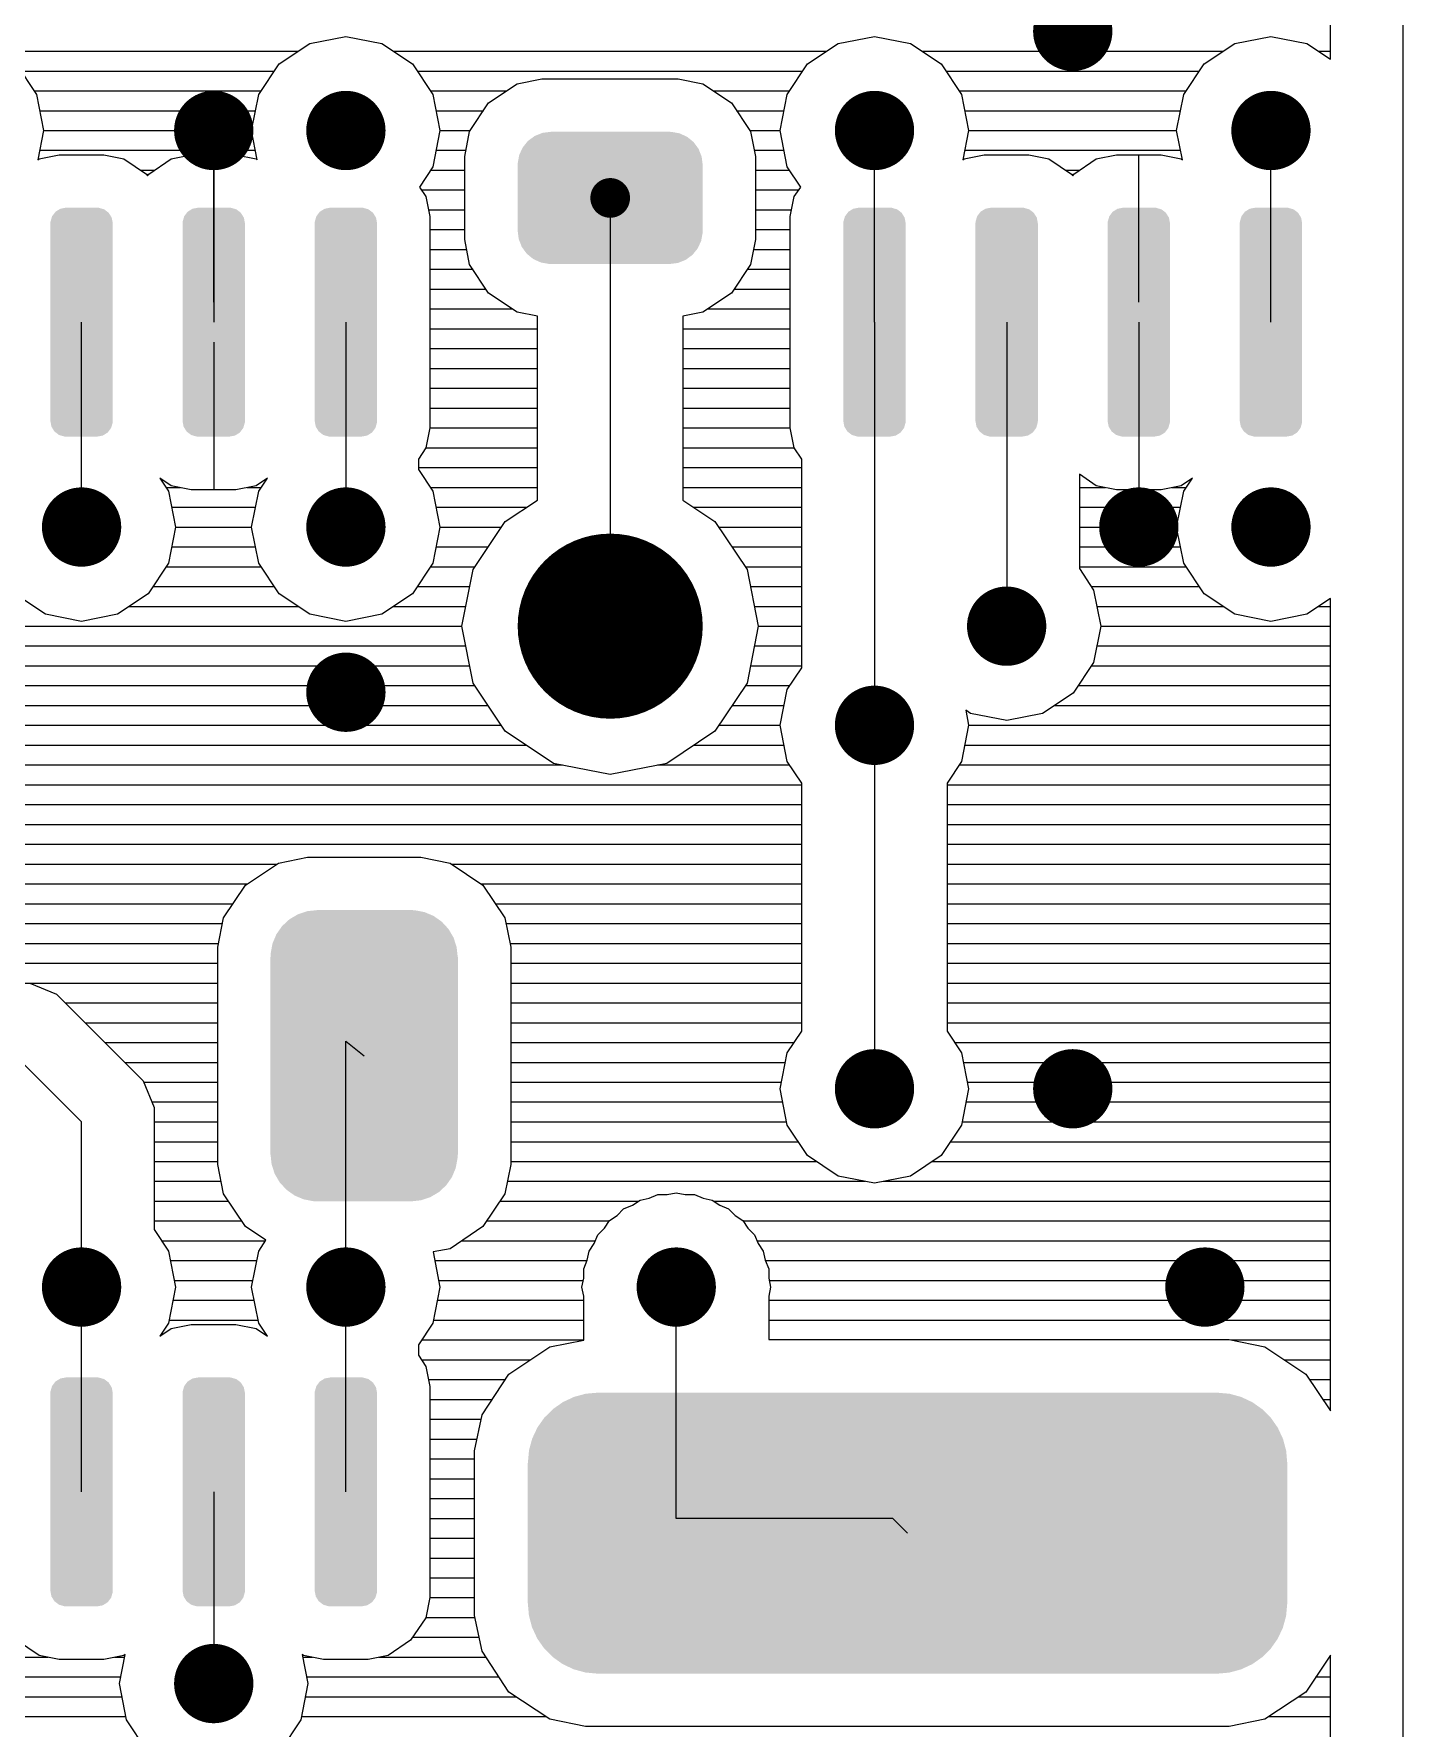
# Model space of a CAD drawing. Extents: x 295 to 953, y 10 to 290.
# Drawn here: x 691.45 to 721.71, y 168.3 to 205.74 of the extents above; entities that cross this region are included whole.
import ezdxf

# ---------------------------------------------------------------- set-up
doc = ezdxf.new("R2010")
doc.units = 0
doc.header["$LTSCALE"] = 5
doc.header["$MEASUREMENT"] = 0
doc.layers.get('0').update_dxf_attribs({"linetype": 'CONTINUOUS', "lineweight": 25})
doc.layers.add('DV-PEI-A6_TOP', color=5, linetype='CONTINUOUS')

msp = doc.modelspace()

# ---------------------------------------------------------------- linework, layer by layer
for points, const_width in [([(713.97, 205.794, 1), (714.846, 205.794, 1)], 0.876), ([(694.983, 203.603, 1), (695.86, 203.603, 1)], 0.876), ([(697.904, 203.603, 1), (698.781, 203.603, 1)], 0.876), ([(709.588, 203.603, 1), (710.465, 203.603, 1)], 0.876), ([(718.351, 203.603, 1), (719.228, 203.603, 1)], 0.876), ([(703.965, 202.113, 1), (704.404, 202.113, 1)], 0.438), ([(692.062, 194.84, 1), (692.939, 194.84, 1)], 0.876), ([(697.904, 194.84, 1), (698.781, 194.84, 1)], 0.876), ([(715.43, 194.84, 1), (716.307, 194.84, 1)], 0.876), ([(718.351, 194.84, 1), (719.228, 194.84, 1)], 0.876), ([(703.162, 192.649, 1), (705.207, 192.649, 1)], 2.045), ([(712.509, 192.649, 1), (713.386, 192.649, 1)], 0.876), ([(697.904, 191.189, 1), (698.781, 191.189, 1)], 0.876), ([(709.588, 190.458, 1), (710.465, 190.458, 1)], 0.876), ([(709.588, 182.426, 1), (710.465, 182.426, 1)], 0.876), ([(713.97, 182.426, 1), (714.846, 182.426, 1)], 0.876), ([(692.062, 178.044, 1), (692.939, 178.044, 1)], 0.876), ([(697.904, 178.044, 1), (698.781, 178.044, 1)], 0.876), ([(705.207, 178.044, 1), (706.083, 178.044, 1)], 0.876), ([(716.891, 178.044, 1), (717.767, 178.044, 1)], 0.876), ([(694.983, 169.281, 1), (695.86, 169.281, 1)], 0.876)]:
    msp.add_lwpolyline(points, format="xyb", close=True, dxfattribs=dict(const_width=const_width))
for points in [[(702.251, 203.23), (702.345, 203.346), (706.114, 203.23), (706.029, 203.346)], [(702.345, 203.346), (702.367, 203.373), (706.029, 203.346), (705.996, 203.373)], [(702.367, 203.373), (702.49, 203.463), (705.996, 203.373), (705.886, 203.463)], [(702.49, 203.463), (702.516, 203.482), (705.886, 203.463), (705.844, 203.482)], [(702.516, 203.482), (702.661, 203.54), (705.844, 203.482), (705.718, 203.54)], [(702.661, 203.54), (702.687, 203.551), (705.718, 203.54), (705.66, 203.551)], [(702.687, 203.551), (702.862, 203.573), (705.66, 203.551), (705.537, 203.573)], [(702.862, 203.573), (702.87, 203.574), (705.537, 203.573), (705.499, 203.574)], [(702.141, 202.881), (702.167, 203.026), (706.224, 202.881), (706.206, 203.026)], [(702.167, 203.026), (702.174, 203.063), (706.206, 203.026), (706.191, 203.063)], [(702.174, 203.063), (702.236, 203.198), (706.191, 203.063), (706.138, 203.198)], [(702.236, 203.198), (702.251, 203.23), (706.138, 203.198), (706.114, 203.23)], [(702.14, 202.844), (702.141, 202.881), (706.229, 202.844), (706.224, 202.881)], [(702.14, 201.383), (702.14, 202.844), (706.229, 201.383), (706.229, 202.844)], [(691.924, 201.808), (692.01, 201.861), (693.07, 201.808), (693, 201.861)], [(692.01, 201.861), (692.032, 201.874), (693, 201.861), (692.953, 201.874)], [(692.032, 201.874), (692.147, 201.896), (692.953, 201.874), (692.878, 201.896)], [(692.147, 201.896), (692.156, 201.897), (692.878, 201.896), (692.845, 201.897)], [(694.845, 201.808), (694.931, 201.861), (695.991, 201.808), (695.921, 201.861)], [(694.931, 201.861), (694.953, 201.874), (695.921, 201.861), (695.874, 201.874)], [(694.953, 201.874), (695.068, 201.896), (695.874, 201.874), (695.799, 201.896)], [(695.068, 201.896), (695.077, 201.897), (695.799, 201.896), (695.766, 201.897)], [(697.766, 201.808), (697.852, 201.861), (698.912, 201.808), (698.842, 201.861)], [(697.852, 201.861), (697.874, 201.874), (698.842, 201.861), (698.795, 201.874)], [(697.874, 201.874), (697.989, 201.896), (698.795, 201.874), (698.72, 201.896)], [(697.989, 201.896), (697.998, 201.897), (698.72, 201.896), (698.687, 201.897)], [(709.45, 201.808), (709.536, 201.861), (710.596, 201.808), (710.526, 201.861)], [(709.536, 201.861), (709.558, 201.874), (710.526, 201.861), (710.479, 201.874)], [(709.558, 201.874), (709.673, 201.896), (710.479, 201.874), (710.404, 201.896)], [(709.673, 201.896), (709.682, 201.897), (710.404, 201.896), (710.371, 201.897)], [(712.371, 201.808), (712.457, 201.861), (713.517, 201.808), (713.447, 201.861)], [(712.457, 201.861), (712.479, 201.874), (713.447, 201.861), (713.4, 201.874)], [(712.479, 201.874), (712.594, 201.896), (713.4, 201.874), (713.325, 201.896)], [(712.594, 201.896), (712.603, 201.897), (713.325, 201.896), (713.292, 201.897)], [(715.292, 201.808), (715.378, 201.861), (716.438, 201.808), (716.368, 201.861)], [(715.378, 201.861), (715.4, 201.874), (716.368, 201.861), (716.321, 201.874)], [(715.4, 201.874), (715.515, 201.896), (716.321, 201.874), (716.246, 201.896)], [(715.515, 201.896), (715.524, 201.897), (716.246, 201.896), (716.213, 201.897)], [(718.213, 201.808), (718.299, 201.861), (719.359, 201.808), (719.289, 201.861)], [(718.299, 201.861), (718.321, 201.874), (719.289, 201.861), (719.242, 201.874)], [(718.321, 201.874), (718.436, 201.896), (719.242, 201.874), (719.167, 201.896)], [(718.436, 201.896), (718.445, 201.897), (719.167, 201.896), (719.134, 201.897)], [(691.811, 201.552), (691.813, 201.585), (693.19, 201.552), (693.184, 201.585)], [(691.811, 197.183), (691.811, 201.552), (693.19, 197.183), (693.19, 201.552)], [(691.813, 201.585), (691.839, 201.677), (693.184, 201.585), (693.167, 201.677)], [(691.839, 201.677), (691.848, 201.707), (693.167, 201.677), (693.148, 201.707)], [(691.848, 201.707), (691.906, 201.784), (693.148, 201.707), (693.1, 201.784)], [(691.906, 201.784), (691.924, 201.808), (693.1, 201.784), (693.07, 201.808)], [(694.732, 201.552), (694.734, 201.585), (696.111, 201.552), (696.105, 201.585)], [(694.732, 197.183), (694.732, 201.552), (696.111, 197.183), (696.111, 201.552)], [(694.734, 201.585), (694.76, 201.677), (696.105, 201.585), (696.088, 201.677)], [(694.76, 201.677), (694.769, 201.707), (696.088, 201.677), (696.069, 201.707)], [(694.769, 201.707), (694.827, 201.784), (696.069, 201.707), (696.021, 201.784)], [(694.827, 201.784), (694.845, 201.808), (696.021, 201.784), (695.991, 201.808)], [(697.653, 201.552), (697.655, 201.585), (699.032, 201.552), (699.026, 201.585)], [(697.653, 197.183), (697.653, 201.552), (699.032, 197.183), (699.032, 201.552)], [(697.655, 201.585), (697.681, 201.677), (699.026, 201.585), (699.009, 201.677)], [(697.681, 201.677), (697.69, 201.707), (699.009, 201.677), (698.99, 201.707)], [(697.69, 201.707), (697.748, 201.784), (698.99, 201.707), (698.942, 201.784)], [(697.748, 201.784), (697.766, 201.808), (698.942, 201.784), (698.912, 201.808)], [(709.337, 201.552), (709.339, 201.585), (710.716, 201.552), (710.71, 201.585)], [(709.337, 197.183), (709.337, 201.552), (710.716, 197.183), (710.716, 201.552)], [(709.339, 201.585), (709.365, 201.677), (710.71, 201.585), (710.693, 201.677)], [(709.365, 201.677), (709.374, 201.707), (710.693, 201.677), (710.674, 201.707)], [(709.374, 201.707), (709.432, 201.784), (710.674, 201.707), (710.626, 201.784)], [(709.432, 201.784), (709.45, 201.808), (710.626, 201.784), (710.596, 201.808)], [(712.258, 201.552), (712.26, 201.585), (713.637, 201.552), (713.631, 201.585)], [(712.258, 197.183), (712.258, 201.552), (713.637, 197.183), (713.637, 201.552)], [(712.26, 201.585), (712.286, 201.677), (713.631, 201.585), (713.614, 201.677)], [(712.286, 201.677), (712.295, 201.707), (713.614, 201.677), (713.595, 201.707)], [(712.295, 201.707), (712.353, 201.784), (713.595, 201.707), (713.547, 201.784)], [(712.353, 201.784), (712.371, 201.808), (713.547, 201.784), (713.517, 201.808)], [(715.179, 201.552), (715.181, 201.585), (716.558, 201.552), (716.552, 201.585)], [(715.179, 197.183), (715.179, 201.552), (716.558, 197.183), (716.558, 201.552)], [(715.181, 201.585), (715.207, 201.677), (716.552, 201.585), (716.535, 201.677)], [(715.207, 201.677), (715.216, 201.707), (716.535, 201.677), (716.516, 201.707)], [(715.216, 201.707), (715.274, 201.784), (716.516, 201.707), (716.468, 201.784)], [(715.274, 201.784), (715.292, 201.808), (716.468, 201.784), (716.438, 201.808)], [(718.1, 201.552), (718.102, 201.585), (719.479, 201.552), (719.473, 201.585)], [(718.1, 197.183), (718.1, 201.552), (719.479, 197.183), (719.479, 201.552)], [(718.102, 201.585), (718.128, 201.677), (719.473, 201.585), (719.456, 201.677)], [(718.128, 201.677), (718.137, 201.707), (719.456, 201.677), (719.437, 201.707)], [(718.137, 201.707), (718.195, 201.784), (719.437, 201.707), (719.389, 201.784)], [(718.195, 201.784), (718.213, 201.808), (719.389, 201.784), (719.359, 201.808)], [(702.145, 201.345), (702.14, 201.383), (706.228, 201.345), (706.229, 201.383)], [(702.163, 201.2), (702.145, 201.345), (706.202, 201.2), (706.228, 201.345)], [(702.178, 201.164), (702.163, 201.2), (706.196, 201.164), (706.202, 201.2)], [(702.231, 201.029), (702.178, 201.164), (706.133, 201.029), (706.196, 201.164)], [(702.255, 200.996), (702.231, 201.029), (706.118, 200.996), (706.133, 201.029)], [(702.341, 200.88), (702.255, 200.996), (706.024, 200.88), (706.118, 200.996)], [(702.373, 200.853), (702.341, 200.88), (706.002, 200.853), (706.024, 200.88)], [(702.483, 200.764), (702.373, 200.853), (705.879, 200.764), (706.002, 200.853)], [(702.525, 200.744), (702.483, 200.764), (705.853, 200.744), (705.879, 200.764)], [(702.651, 200.687), (702.525, 200.744), (705.708, 200.687), (705.853, 200.744)], [(702.709, 200.676), (702.651, 200.687), (705.682, 200.676), (705.708, 200.687)], [(702.832, 200.654), (702.709, 200.676), (705.507, 200.654), (705.682, 200.676)], [(702.87, 200.653), (702.832, 200.654), (705.499, 200.653), (705.507, 200.654)], [(691.817, 197.15), (691.811, 197.183), (693.188, 197.15), (693.19, 197.183)], [(691.834, 197.058), (691.817, 197.15), (693.162, 197.058), (693.188, 197.15)], [(691.853, 197.028), (691.834, 197.058), (693.153, 197.028), (693.162, 197.058)], [(691.901, 196.951), (691.853, 197.028), (693.095, 196.951), (693.153, 197.028)], [(691.932, 196.928), (691.901, 196.951), (693.077, 196.928), (693.095, 196.951)], [(694.738, 197.15), (694.732, 197.183), (696.109, 197.15), (696.111, 197.183)], [(694.755, 197.058), (694.738, 197.15), (696.083, 197.058), (696.109, 197.15)], [(694.774, 197.028), (694.755, 197.058), (696.074, 197.028), (696.083, 197.058)], [(694.822, 196.951), (694.774, 197.028), (696.016, 196.951), (696.074, 197.028)], [(694.853, 196.928), (694.822, 196.951), (695.998, 196.928), (696.016, 196.951)], [(697.659, 197.15), (697.653, 197.183), (699.03, 197.15), (699.032, 197.183)], [(697.676, 197.058), (697.659, 197.15), (699.004, 197.058), (699.03, 197.15)], [(697.695, 197.028), (697.676, 197.058), (698.995, 197.028), (699.004, 197.058)], [(697.743, 196.951), (697.695, 197.028), (698.937, 196.951), (698.995, 197.028)], [(697.774, 196.928), (697.743, 196.951), (698.919, 196.928), (698.937, 196.951)], [(709.343, 197.15), (709.337, 197.183), (710.714, 197.15), (710.716, 197.183)], [(709.36, 197.058), (709.343, 197.15), (710.688, 197.058), (710.714, 197.15)], [(709.379, 197.028), (709.36, 197.058), (710.679, 197.028), (710.688, 197.058)], [(709.427, 196.951), (709.379, 197.028), (710.621, 196.951), (710.679, 197.028)], [(709.458, 196.928), (709.427, 196.951), (710.603, 196.928), (710.621, 196.951)], [(712.264, 197.15), (712.258, 197.183), (713.635, 197.15), (713.637, 197.183)], [(712.281, 197.058), (712.264, 197.15), (713.609, 197.058), (713.635, 197.15)], [(712.3, 197.028), (712.281, 197.058), (713.6, 197.028), (713.609, 197.058)], [(712.348, 196.951), (712.3, 197.028), (713.542, 196.951), (713.6, 197.028)], [(712.379, 196.928), (712.348, 196.951), (713.524, 196.928), (713.542, 196.951)], [(715.185, 197.15), (715.179, 197.183), (716.556, 197.15), (716.558, 197.183)], [(715.202, 197.058), (715.185, 197.15), (716.53, 197.058), (716.556, 197.15)], [(715.221, 197.028), (715.202, 197.058), (716.521, 197.028), (716.53, 197.058)], [(715.269, 196.951), (715.221, 197.028), (716.463, 196.951), (716.521, 197.028)], [(715.3, 196.928), (715.269, 196.951), (716.445, 196.928), (716.463, 196.951)], [(718.106, 197.15), (718.1, 197.183), (719.477, 197.15), (719.479, 197.183)], [(718.123, 197.058), (718.106, 197.15), (719.451, 197.058), (719.477, 197.15)], [(718.142, 197.028), (718.123, 197.058), (719.442, 197.028), (719.451, 197.058)], [(718.19, 196.951), (718.142, 197.028), (719.384, 196.951), (719.442, 197.028)], [(718.221, 196.928), (718.19, 196.951), (719.366, 196.928), (719.384, 196.951)], [(692.001, 196.874), (691.932, 196.928), (692.991, 196.874), (693.077, 196.928)], [(692.048, 196.861), (692.001, 196.874), (692.969, 196.861), (692.991, 196.874)], [(692.123, 196.84), (692.048, 196.861), (692.854, 196.84), (692.969, 196.861)], [(692.156, 196.838), (692.123, 196.84), (692.845, 196.838), (692.854, 196.84)], [(694.922, 196.874), (694.853, 196.928), (695.912, 196.874), (695.998, 196.928)], [(694.969, 196.861), (694.922, 196.874), (695.89, 196.861), (695.912, 196.874)], [(695.044, 196.84), (694.969, 196.861), (695.775, 196.84), (695.89, 196.861)], [(695.077, 196.838), (695.044, 196.84), (695.766, 196.838), (695.775, 196.84)], [(697.843, 196.874), (697.774, 196.928), (698.833, 196.874), (698.919, 196.928)], [(697.89, 196.861), (697.843, 196.874), (698.811, 196.861), (698.833, 196.874)], [(697.965, 196.84), (697.89, 196.861), (698.696, 196.84), (698.811, 196.861)], [(697.998, 196.838), (697.965, 196.84), (698.687, 196.838), (698.696, 196.84)], [(709.527, 196.874), (709.458, 196.928), (710.517, 196.874), (710.603, 196.928)], [(709.574, 196.861), (709.527, 196.874), (710.495, 196.861), (710.517, 196.874)], [(709.649, 196.84), (709.574, 196.861), (710.38, 196.84), (710.495, 196.861)], [(709.682, 196.838), (709.649, 196.84), (710.371, 196.838), (710.38, 196.84)], [(712.448, 196.874), (712.379, 196.928), (713.438, 196.874), (713.524, 196.928)], [(712.495, 196.861), (712.448, 196.874), (713.416, 196.861), (713.438, 196.874)], [(712.57, 196.84), (712.495, 196.861), (713.301, 196.84), (713.416, 196.861)], [(712.603, 196.838), (712.57, 196.84), (713.292, 196.838), (713.301, 196.84)], [(715.369, 196.874), (715.3, 196.928), (716.359, 196.874), (716.445, 196.928)], [(715.416, 196.861), (715.369, 196.874), (716.337, 196.861), (716.359, 196.874)], [(715.491, 196.84), (715.416, 196.861), (716.222, 196.84), (716.337, 196.861)], [(715.524, 196.838), (715.491, 196.84), (716.213, 196.838), (716.222, 196.84)], [(718.29, 196.874), (718.221, 196.928), (719.28, 196.874), (719.366, 196.928)], [(718.337, 196.861), (718.29, 196.874), (719.258, 196.861), (719.28, 196.874)], [(718.412, 196.84), (718.337, 196.861), (719.143, 196.84), (719.258, 196.861)], [(718.445, 196.838), (718.412, 196.84), (719.134, 196.838), (719.143, 196.84)], [(696.932, 186.021), (697.038, 186.118), (700.552, 186.021), (700.462, 186.118)], [(697.038, 186.118), (697.093, 186.17), (700.462, 186.118), (700.388, 186.17)], [(697.093, 186.17), (697.22, 186.245), (700.388, 186.17), (700.282, 186.245)], [(697.22, 186.245), (697.282, 186.282), (700.282, 186.245), (700.195, 186.282)], [(697.282, 186.282), (697.429, 186.33), (700.195, 186.282), (700.08, 186.33)], [(697.429, 186.33), (697.49, 186.351), (700.08, 186.33), (699.972, 186.351)], [(697.49, 186.351), (697.677, 186.371), (699.972, 186.351), (699.864, 186.371)], [(697.677, 186.371), (697.709, 186.375), (699.864, 186.371), (699.783, 186.375)], [(696.721, 185.638), (696.776, 185.768), (700.764, 185.638), (700.722, 185.768)], [(696.776, 185.768), (696.806, 185.841), (700.722, 185.768), (700.679, 185.841)], [(696.806, 185.841), (696.888, 185.957), (700.679, 185.841), (700.61, 185.957)], [(696.888, 185.957), (696.932, 186.021), (700.61, 185.957), (700.552, 186.021)], [(696.675, 180.971), (696.675, 185.341), (700.817, 180.971), (700.817, 185.341)], [(696.678, 185.341), (696.681, 185.423), (700.814, 185.341), (700.805, 185.423)], [(696.681, 185.423), (696.706, 185.559), (700.805, 185.423), (700.79, 185.559)], [(696.706, 185.559), (696.721, 185.638), (700.79, 185.559), (700.764, 185.638)], [(696.686, 180.889), (696.678, 180.971), (700.81, 180.889), (700.814, 180.971)], [(696.701, 180.753), (696.686, 180.889), (700.785, 180.753), (700.81, 180.889)], [(696.727, 180.674), (696.701, 180.753), (700.77, 180.674), (700.785, 180.753)], [(696.77, 180.544), (696.727, 180.674), (700.716, 180.544), (700.77, 180.674)], [(696.813, 180.471), (696.77, 180.544), (700.685, 180.471), (700.716, 180.544)], [(696.881, 180.355), (696.813, 180.471), (700.604, 180.355), (700.685, 180.471)], [(696.94, 180.291), (696.881, 180.355), (700.559, 180.291), (700.604, 180.355)], [(697.03, 180.194), (696.94, 180.291), (700.453, 180.194), (700.559, 180.291)], [(697.103, 180.142), (697.03, 180.194), (700.398, 180.142), (700.453, 180.194)], [(697.209, 180.067), (697.103, 180.142), (700.271, 180.067), (700.398, 180.142)], [(697.296, 180.03), (697.209, 180.067), (700.209, 180.03), (700.271, 180.067)], [(697.411, 179.982), (697.296, 180.03), (700.063, 179.982), (700.209, 180.03)], [(697.52, 179.961), (697.411, 179.982), (700.001, 179.961), (700.063, 179.982)], [(697.627, 179.941), (697.52, 179.961), (699.814, 179.941), (700.001, 179.961)], [(697.709, 179.937), (697.627, 179.941), (699.783, 179.937), (699.814, 179.941)], [(691.924, 175.957), (692.01, 176.01), (693.07, 175.957), (693, 176.01)], [(692.01, 176.01), (692.032, 176.023), (693, 176.01), (692.953, 176.023)], [(692.032, 176.023), (692.147, 176.045), (692.953, 176.023), (692.878, 176.045)], [(692.147, 176.045), (692.156, 176.046), (692.878, 176.045), (692.845, 176.046)], [(694.845, 175.957), (694.931, 176.01), (695.991, 175.957), (695.921, 176.01)], [(694.931, 176.01), (694.953, 176.023), (695.921, 176.01), (695.874, 176.023)], [(694.953, 176.023), (695.068, 176.045), (695.874, 176.023), (695.799, 176.045)], [(695.068, 176.045), (695.077, 176.046), (695.799, 176.045), (695.766, 176.046)], [(697.766, 175.957), (697.852, 176.01), (698.912, 175.957), (698.842, 176.01)], [(697.852, 176.01), (697.874, 176.023), (698.842, 176.01), (698.795, 176.023)], [(697.874, 176.023), (697.989, 176.045), (698.795, 176.023), (698.72, 176.045)], [(697.989, 176.045), (697.998, 176.046), (698.72, 176.045), (698.687, 176.046)], [(691.811, 175.702), (691.813, 175.735), (693.19, 175.702), (693.184, 175.735)], [(691.811, 171.332), (691.811, 175.702), (693.19, 171.332), (693.19, 175.702)], [(691.813, 175.735), (691.839, 175.826), (693.184, 175.735), (693.167, 175.826)], [(691.839, 175.826), (691.848, 175.856), (693.167, 175.826), (693.148, 175.856)], [(691.848, 175.856), (691.906, 175.933), (693.148, 175.856), (693.1, 175.933)], [(691.906, 175.933), (691.924, 175.957), (693.1, 175.933), (693.07, 175.957)], [(694.732, 175.702), (694.734, 175.735), (696.111, 175.702), (696.105, 175.735)], [(694.732, 171.332), (694.732, 175.702), (696.111, 171.332), (696.111, 175.702)], [(694.734, 175.735), (694.76, 175.826), (696.105, 175.735), (696.088, 175.826)], [(694.76, 175.826), (694.769, 175.856), (696.088, 175.826), (696.069, 175.856)], [(694.769, 175.856), (694.827, 175.933), (696.069, 175.856), (696.021, 175.933)], [(694.827, 175.933), (694.845, 175.957), (696.021, 175.933), (695.991, 175.957)], [(697.653, 175.702), (697.655, 175.735), (699.032, 175.702), (699.026, 175.735)], [(697.653, 171.332), (697.653, 175.702), (699.032, 171.332), (699.032, 175.702)], [(697.655, 175.735), (697.681, 175.826), (699.026, 175.735), (699.009, 175.826)], [(697.681, 175.826), (697.69, 175.856), (699.009, 175.826), (698.99, 175.856)], [(697.69, 175.856), (697.748, 175.933), (698.99, 175.856), (698.942, 175.933)], [(697.748, 175.933), (697.766, 175.957), (698.942, 175.933), (698.912, 175.957)], [(703.141, 175.503), (703.378, 175.613), (718.37, 175.503), (718.137, 175.613)], [(703.378, 175.613), (703.385, 175.617), (718.137, 175.613), (718.125, 175.617)], [(703.385, 175.617), (703.639, 175.685), (718.125, 175.617), (717.878, 175.685)], [(703.639, 175.685), (703.645, 175.687), (717.878, 175.685), (717.86, 175.687)], [(703.645, 175.687), (703.913, 175.71), (717.86, 175.687), (717.601, 175.71)], [(702.73, 175.159), (702.915, 175.343), (718.782, 175.159), (718.6, 175.343)], [(702.915, 175.343), (702.921, 175.349), (718.6, 175.343), (718.591, 175.349)], [(702.921, 175.349), (703.135, 175.498), (718.591, 175.349), (718.38, 175.498)], [(703.135, 175.498), (703.141, 175.503), (718.38, 175.498), (718.37, 175.503)], [(702.461, 174.696), (702.571, 174.931), (719.052, 174.696), (718.943, 174.931)], [(702.571, 174.931), (702.575, 174.94), (718.943, 174.931), (718.937, 174.94)], [(702.575, 174.94), (702.725, 175.152), (718.937, 174.94), (718.79, 175.152)], [(702.725, 175.152), (702.73, 175.159), (718.79, 175.152), (718.782, 175.159)], [(702.39, 174.437), (702.458, 174.687), (719.123, 174.437), (719.056, 174.687)], [(702.458, 174.687), (702.461, 174.696), (719.056, 174.687), (719.052, 174.696)], [(702.362, 171.051), (702.362, 174.159), (719.152, 171.051), (719.152, 174.159)], [(702.365, 174.159), (702.389, 174.427), (719.149, 174.159), (719.126, 174.427)], [(702.389, 174.427), (702.39, 174.437), (719.126, 174.427), (719.123, 174.437)], [(691.817, 171.299), (691.811, 171.332), (693.188, 171.299), (693.19, 171.332)], [(691.834, 171.208), (691.817, 171.299), (693.162, 171.208), (693.188, 171.299)], [(691.853, 171.177), (691.834, 171.208), (693.153, 171.177), (693.162, 171.208)], [(691.901, 171.1), (691.853, 171.177), (693.095, 171.1), (693.153, 171.177)], [(694.738, 171.299), (694.732, 171.332), (696.109, 171.299), (696.111, 171.332)], [(694.755, 171.208), (694.738, 171.299), (696.083, 171.208), (696.109, 171.299)], [(694.774, 171.177), (694.755, 171.208), (696.074, 171.177), (696.083, 171.208)], [(694.822, 171.1), (694.774, 171.177), (696.016, 171.1), (696.074, 171.177)], [(697.659, 171.299), (697.653, 171.332), (699.03, 171.299), (699.032, 171.332)], [(697.676, 171.208), (697.659, 171.299), (699.004, 171.208), (699.03, 171.299)], [(697.695, 171.177), (697.676, 171.208), (698.995, 171.177), (699.004, 171.208)], [(697.743, 171.1), (697.695, 171.177), (698.937, 171.1), (698.995, 171.177)], [(691.932, 171.077), (691.901, 171.1), (693.077, 171.077), (693.095, 171.1)], [(692.001, 171.024), (691.932, 171.077), (692.991, 171.024), (693.077, 171.077)], [(692.048, 171.01), (692.001, 171.024), (692.969, 171.01), (692.991, 171.024)], [(692.123, 170.989), (692.048, 171.01), (692.854, 170.989), (692.969, 171.01)], [(692.156, 170.987), (692.123, 170.989), (692.845, 170.987), (692.854, 170.989)], [(694.853, 171.077), (694.822, 171.1), (695.998, 171.077), (696.016, 171.1)], [(694.922, 171.024), (694.853, 171.077), (695.912, 171.024), (695.998, 171.077)], [(694.969, 171.01), (694.922, 171.024), (695.89, 171.01), (695.912, 171.024)], [(695.044, 170.989), (694.969, 171.01), (695.775, 170.989), (695.89, 171.01)], [(695.077, 170.987), (695.044, 170.989), (695.766, 170.987), (695.775, 170.989)], [(697.774, 171.077), (697.743, 171.1), (698.919, 171.077), (698.937, 171.1)], [(697.843, 171.024), (697.774, 171.077), (698.833, 171.024), (698.919, 171.077)], [(697.89, 171.01), (697.843, 171.024), (698.811, 171.01), (698.833, 171.024)], [(697.965, 170.989), (697.89, 171.01), (698.696, 170.989), (698.811, 171.01)], [(697.998, 170.987), (697.965, 170.989), (698.687, 170.987), (698.696, 170.989)], [(702.388, 170.783), (702.365, 171.051), (719.125, 170.783), (719.149, 171.051)], [(702.391, 170.774), (702.388, 170.783), (719.124, 170.774), (719.125, 170.783)], [(702.457, 170.523), (702.391, 170.774), (719.055, 170.523), (719.124, 170.774)], [(702.462, 170.515), (702.457, 170.523), (719.053, 170.515), (719.055, 170.523)], [(702.571, 170.279), (702.462, 170.515), (718.942, 170.279), (719.053, 170.515)], [(702.576, 170.271), (702.571, 170.279), (718.938, 170.271), (718.942, 170.279)], [(702.724, 170.059), (702.576, 170.271), (718.789, 170.059), (718.938, 170.271)], [(702.731, 170.051), (702.724, 170.059), (718.783, 170.051), (718.789, 170.059)], [(702.914, 169.868), (702.731, 170.051), (718.599, 169.868), (718.783, 170.051)], [(702.922, 169.862), (702.914, 169.868), (718.593, 169.862), (718.599, 169.868)], [(703.133, 169.712), (702.922, 169.862), (718.379, 169.712), (718.593, 169.862)], [(703.143, 169.708), (703.133, 169.712), (718.372, 169.708), (718.379, 169.712)], [(703.376, 169.597), (703.143, 169.708), (718.135, 169.597), (718.372, 169.708)], [(703.388, 169.594), (703.376, 169.597), (718.128, 169.594), (718.135, 169.597)], [(703.636, 169.526), (703.388, 169.594), (717.875, 169.526), (718.128, 169.594)], [(703.654, 169.524), (703.636, 169.526), (717.869, 169.524), (717.875, 169.526)], [(703.913, 169.5), (703.654, 169.524), (717.601, 169.5), (717.869, 169.524)]]:
    msp.add_solid(points)
at = {"layer": 'DV-PEI-A6_TOP', "color": 7}
for p, q in [((721.711, 143.722), (721.711, 225.51)), ((720.104, 205.18), (720.104, 208.861)), ((697.542, 205.525), (698.343, 205.683)), ((698.343, 205.683), (699.137, 205.525)), ((709.226, 205.525), (710.027, 205.683)), ((710.027, 205.683), (710.821, 205.525)), ((717.989, 205.525), (718.79, 205.683)), ((718.79, 205.683), (719.584, 205.525)), ((690.631, 205.356), (697.285, 205.356)), ((696.865, 205.075), (697.542, 205.525)), ((699.137, 205.525), (699.815, 205.075)), ((699.394, 205.356), (708.969, 205.356)), ((708.549, 205.075), (709.226, 205.525)), ((710.821, 205.525), (711.499, 205.075)), ((711.078, 205.356), (717.732, 205.356)), ((717.312, 205.075), (717.989, 205.525)), ((719.584, 205.525), (720.104, 205.18)), ((719.841, 205.356), (720.104, 205.356)), ((691.052, 205.075), (691.502, 204.398)), ((691.157, 204.917), (696.759, 204.917)), ((696.415, 204.398), (696.865, 205.075)), ((699.815, 205.075), (700.265, 204.398)), ((699.92, 204.917), (708.443, 204.917)), ((708.099, 204.398), (708.549, 205.075)), ((711.499, 205.075), (711.949, 204.398)), ((711.604, 204.917), (717.206, 204.917)), ((716.862, 204.398), (717.312, 205.075)), ((691.449, 204.479), (696.467, 204.479)), ((700.212, 204.479), (701.894, 204.479)), ((701.497, 204.211), (702.128, 204.631)), ((702.128, 204.631), (702.677, 204.742)), ((702.677, 204.742), (705.686, 204.742)), ((705.686, 204.742), (706.235, 204.631)), ((706.235, 204.631), (706.866, 204.211)), ((706.469, 204.479), (708.151, 204.479)), ((711.896, 204.479), (716.914, 204.479)), ((691.502, 204.398), (691.659, 203.603)), ((696.257, 203.603), (696.415, 204.398)), ((700.265, 204.398), (700.422, 203.603)), ((701.077, 203.58), (701.497, 204.211)), ((706.866, 204.211), (707.287, 203.58)), ((707.941, 203.603), (708.099, 204.398)), ((711.949, 204.398), (712.106, 203.603)), ((716.704, 203.603), (716.862, 204.398)), ((691.572, 204.041), (696.345, 204.041)), ((700.335, 204.041), (701.386, 204.041)), ((706.977, 204.041), (708.029, 204.041)), ((712.019, 204.041), (716.792, 204.041)), ((691.659, 203.603), (691.531, 202.955)), ((691.659, 203.603), (696.257, 203.603)), ((695.422, 203.603), (695.422, 199.368)), ((696.385, 202.955), (696.257, 203.603)), ((700.422, 203.603), (700.265, 202.803)), ((700.422, 203.603), (701.088, 203.603)), ((700.971, 203.03), (701.077, 203.58)), ((707.275, 203.603), (707.941, 203.603)), ((707.287, 203.58), (707.398, 203.03)), ((708.099, 202.803), (707.941, 203.603)), ((710.027, 199.368), (710.027, 203.603)), ((712.106, 203.603), (711.978, 202.955)), ((712.106, 203.603), (716.704, 203.603)), ((716.832, 202.955), (716.704, 203.603)), ((718.79, 199.368), (718.79, 203.603)), ((691.531, 202.955), (691.56, 202.978)), ((691.56, 202.978), (692.004, 203.066)), ((691.572, 203.165), (696.345, 203.165)), ((692.004, 203.066), (692.991, 203.066)), ((692.991, 203.066), (693.435, 202.978)), ((693.435, 202.978), (693.932, 202.639)), ((693.984, 202.639), (694.481, 202.978)), ((694.481, 202.978), (694.925, 203.066)), ((694.925, 203.066), (695.912, 203.066)), ((695.422, 199.806), (695.422, 203.066)), ((695.912, 203.066), (696.356, 202.978)), ((696.356, 202.978), (696.385, 202.955)), ((700.335, 203.165), (700.995, 203.165)), ((700.971, 201.196), (700.971, 203.03)), ((707.368, 203.165), (708.029, 203.165)), ((707.398, 203.03), (707.398, 201.196)), ((711.978, 202.955), (712.007, 202.978)), ((712.007, 202.978), (712.451, 203.066)), ((712.019, 203.165), (716.792, 203.165)), ((712.451, 203.066), (713.438, 203.066)), ((713.438, 203.066), (713.882, 202.978)), ((713.882, 202.978), (714.379, 202.639)), ((714.431, 202.639), (714.928, 202.978)), ((714.928, 202.978), (715.372, 203.066)), ((715.372, 203.066), (716.359, 203.066)), ((715.869, 199.806), (715.869, 203.066)), ((716.359, 203.066), (716.803, 202.978)), ((716.803, 202.978), (716.832, 202.955)), ((693.809, 202.727), (694.107, 202.727)), ((693.932, 202.639), (693.961, 202.604)), ((693.961, 202.604), (693.984, 202.639)), ((700.265, 202.803), (699.967, 202.353)), ((700.212, 202.727), (700.971, 202.727)), ((707.398, 202.727), (708.151, 202.727)), ((708.397, 202.353), (708.099, 202.803)), ((714.256, 202.727), (714.554, 202.727)), ((714.379, 202.639), (714.408, 202.604)), ((714.408, 202.604), (714.431, 202.639)), ((699.967, 202.353), (700.113, 202.142)), ((700.013, 202.289), (700.971, 202.289)), ((707.398, 202.289), (708.35, 202.289)), ((708.251, 202.142), (708.397, 202.353)), ((700.113, 202.142), (700.2, 201.699)), ((700.171, 201.85), (700.971, 201.85)), ((704.185, 202.113), (704.185, 192.649)), ((707.398, 201.85), (708.192, 201.85)), ((708.163, 201.699), (708.251, 202.142)), ((700.2, 201.699), (700.2, 197.031)), ((708.163, 197.031), (708.163, 201.699)), ((700.2, 201.412), (700.971, 201.412)), ((701.077, 200.641), (700.971, 201.196)), ((707.398, 201.196), (707.287, 200.641)), ((707.398, 201.412), (708.163, 201.412)), ((700.2, 200.974), (701.012, 200.974)), ((707.351, 200.974), (708.163, 200.974)), ((700.2, 200.536), (701.153, 200.536)), ((701.497, 200.01), (701.077, 200.641)), ((707.287, 200.641), (706.866, 200.01)), ((707.211, 200.536), (708.163, 200.536)), ((700.2, 200.098), (701.445, 200.098)), ((702.128, 199.59), (701.497, 200.01)), ((706.866, 200.01), (706.235, 199.59)), ((706.919, 200.098), (708.163, 200.098)), ((700.2, 199.66), (702.029, 199.66)), ((702.578, 199.502), (702.128, 199.59)), ((706.235, 199.59), (705.791, 199.502)), ((706.334, 199.66), (708.163, 199.66)), ((692.501, 194.84), (692.501, 199.368)), ((698.343, 199.368), (698.343, 194.84)), ((700.2, 199.221), (702.578, 199.221)), ((702.578, 195.436), (702.578, 199.502)), ((705.791, 199.502), (705.791, 195.436)), ((705.791, 199.221), (708.163, 199.221)), ((710.027, 199.368), (710.027, 190.458)), ((712.948, 199.368), (712.948, 192.649)), ((715.869, 199.368), (715.869, 194.84)), ((695.422, 198.929), (695.422, 195.664)), ((715.869, 198.929), (715.869, 195.664)), ((700.2, 198.783), (702.578, 198.783)), ((705.791, 198.783), (708.163, 198.783)), ((700.2, 198.345), (702.578, 198.345)), ((705.791, 198.345), (708.163, 198.345)), ((700.2, 197.907), (702.578, 197.907)), ((705.791, 197.907), (708.163, 197.907)), ((700.2, 197.469), (702.578, 197.469)), ((705.791, 197.469), (708.163, 197.469)), ((700.2, 197.031), (700.113, 196.587)), ((700.2, 197.031), (702.578, 197.031)), ((705.791, 197.031), (708.163, 197.031)), ((708.251, 196.587), (708.163, 197.031)), ((700.113, 196.587), (699.949, 196.341)), ((700.113, 196.593), (702.578, 196.593)), ((705.791, 196.593), (708.251, 196.593)), ((708.42, 196.341), (708.251, 196.587)), ((699.949, 196.341), (699.949, 196.114)), ((708.42, 191.732), (708.42, 196.341)), ((694.481, 195.751), (694.23, 195.921)), ((694.23, 195.921), (694.423, 195.635)), ((696.607, 195.921), (696.356, 195.751)), ((696.415, 195.635), (696.607, 195.921)), ((699.949, 196.154), (702.578, 196.154)), ((699.949, 196.114), (700.265, 195.635)), ((705.791, 196.154), (708.42, 196.154)), ((714.928, 195.751), (714.554, 196.008)), ((714.554, 196.008), (714.554, 193.923)), ((717.054, 195.921), (716.803, 195.751)), ((716.862, 195.635), (717.054, 195.921)), ((694.37, 195.716), (694.685, 195.716)), ((694.423, 195.635), (694.58, 194.84)), ((694.925, 195.664), (694.481, 195.751)), ((695.912, 195.664), (694.925, 195.664)), ((696.356, 195.751), (695.912, 195.664)), ((696.152, 195.716), (696.467, 195.716)), ((696.257, 194.84), (696.415, 195.635)), ((700.212, 195.716), (702.578, 195.716)), ((700.265, 195.635), (700.422, 194.84)), ((705.791, 195.716), (708.42, 195.716)), ((714.554, 195.716), (715.132, 195.716)), ((715.372, 195.664), (714.928, 195.751)), ((716.359, 195.664), (715.372, 195.664)), ((716.803, 195.751), (716.359, 195.664)), ((716.599, 195.716), (716.914, 195.716)), ((716.704, 194.84), (716.862, 195.635)), ((694.493, 195.278), (696.345, 195.278)), ((700.335, 195.278), (702.333, 195.278)), ((701.865, 194.963), (702.578, 195.436)), ((705.791, 195.436), (706.498, 194.963)), ((706.031, 195.278), (708.42, 195.278)), ((714.554, 195.278), (716.792, 195.278)), ((694.58, 194.84), (694.423, 194.04)), ((694.58, 194.84), (696.257, 194.84)), ((696.415, 194.04), (696.257, 194.84)), ((700.422, 194.84), (700.265, 194.04)), ((700.422, 194.84), (701.783, 194.84)), ((701.153, 193.899), (701.865, 194.963)), ((706.498, 194.963), (707.211, 193.899)), ((706.58, 194.84), (708.42, 194.84)), ((714.554, 194.84), (716.704, 194.84)), ((716.862, 194.04), (716.704, 194.84)), ((694.493, 194.402), (696.345, 194.402)), ((700.335, 194.402), (701.486, 194.402)), ((706.878, 194.402), (708.42, 194.402)), ((714.554, 194.402), (716.792, 194.402)), ((694.423, 194.04), (693.973, 193.362)), ((694.37, 193.964), (696.467, 193.964)), ((696.865, 193.362), (696.415, 194.04)), ((700.265, 194.04), (699.815, 193.362)), ((700.212, 193.964), (701.193, 193.964)), ((707.17, 193.964), (708.42, 193.964)), ((714.554, 193.964), (716.914, 193.964)), ((717.312, 193.362), (716.862, 194.04)), ((700.907, 192.649), (701.153, 193.899)), ((707.211, 193.899), (707.456, 192.649)), ((714.554, 193.923), (714.87, 193.444)), ((691.7, 192.912), (691.023, 193.362)), ((693.973, 193.362), (693.295, 192.912)), ((694.078, 193.526), (696.759, 193.526)), ((697.542, 192.912), (696.865, 193.362)), ((699.815, 193.362), (699.137, 192.912)), ((699.92, 193.526), (701.082, 193.526)), ((707.281, 193.526), (708.42, 193.526)), ((714.817, 193.526), (717.206, 193.526)), ((714.87, 193.444), (715.027, 192.649)), ((717.989, 192.912), (717.312, 193.362)), ((720.104, 193.257), (719.584, 192.912)), ((720.104, 175.31), (720.104, 193.257)), ((692.501, 192.754), (691.7, 192.912)), ((693.295, 192.912), (692.501, 192.754)), ((693.552, 193.087), (697.285, 193.087)), ((698.343, 192.754), (697.542, 192.912)), ((699.137, 192.912), (698.343, 192.754)), ((699.394, 193.087), (700.995, 193.087)), ((707.368, 193.087), (708.42, 193.087)), ((714.94, 193.087), (717.732, 193.087)), ((718.79, 192.754), (717.989, 192.912)), ((719.584, 192.912), (718.79, 192.754)), ((719.841, 193.087), (720.104, 193.087)), ((676.803, 192.649), (700.907, 192.649)), ((701.153, 191.393), (700.907, 192.649)), ((707.456, 192.649), (707.211, 191.393)), ((707.456, 192.649), (708.42, 192.649)), ((715.027, 192.649), (714.87, 191.849)), ((715.027, 192.649), (720.104, 192.649)), ((676.832, 192.211), (700.995, 192.211)), ((707.368, 192.211), (708.42, 192.211)), ((714.94, 192.211), (720.104, 192.211)), ((676.832, 191.773), (701.082, 191.773)), ((707.281, 191.773), (708.42, 191.773)), ((708.099, 191.253), (708.42, 191.732)), ((714.87, 191.849), (714.42, 191.171)), ((714.817, 191.773), (720.104, 191.773)), ((676.832, 191.335), (701.193, 191.335)), ((701.865, 190.33), (701.153, 191.393)), ((707.211, 191.393), (706.498, 190.33)), ((707.17, 191.335), (708.151, 191.335)), ((714.525, 191.335), (720.104, 191.335)), ((707.941, 190.458), (708.099, 191.253)), ((714.42, 191.171), (713.742, 190.721)), ((676.832, 190.897), (701.486, 190.897)), ((706.878, 190.897), (708.029, 190.897)), ((712.147, 190.721), (712.042, 190.791)), ((712.042, 190.791), (712.106, 190.458)), ((712.948, 190.564), (712.147, 190.721)), ((713.742, 190.721), (712.948, 190.564)), ((713.999, 190.897), (720.104, 190.897)), ((676.832, 190.458), (701.783, 190.458)), ((702.929, 189.617), (701.865, 190.33)), ((706.498, 190.33), (705.435, 189.617)), ((706.58, 190.458), (707.941, 190.458)), ((708.099, 189.658), (707.941, 190.458)), ((710.027, 190.458), (710.027, 182.426)), ((712.106, 190.458), (711.949, 189.658)), ((712.106, 190.458), (720.104, 190.458)), ((676.832, 190.02), (702.333, 190.02)), ((706.031, 190.02), (708.029, 190.02)), ((712.019, 190.02), (720.104, 190.02)), ((676.832, 189.582), (703.133, 189.582)), ((704.185, 189.372), (702.929, 189.617)), ((705.435, 189.617), (704.185, 189.372)), ((705.23, 189.582), (708.151, 189.582)), ((708.42, 189.179), (708.099, 189.658)), ((711.949, 189.658), (711.633, 189.179)), ((711.896, 189.582), (720.104, 189.582)), ((676.832, 189.144), (708.42, 189.144)), ((708.42, 183.699), (708.42, 189.179)), ((711.633, 189.179), (711.633, 183.699)), ((711.633, 189.144), (720.104, 189.144)), ((676.832, 188.706), (708.42, 188.706)), ((711.633, 188.706), (720.104, 188.706)), ((676.832, 188.268), (708.42, 188.268)), ((711.633, 188.268), (720.104, 188.268)), ((676.832, 187.83), (708.42, 187.83)), ((711.633, 187.83), (720.104, 187.83)), ((689.638, 187.391), (696.818, 187.391)), ((696.123, 186.924), (696.853, 187.415)), ((696.853, 187.415), (697.495, 187.543)), ((697.495, 187.543), (700.002, 187.543)), ((700.002, 187.543), (700.644, 187.415)), ((700.644, 187.415), (701.369, 186.924)), ((700.679, 187.391), (708.42, 187.391)), ((711.633, 187.391), (720.104, 187.391)), ((690.298, 186.953), (696.158, 186.953)), ((695.638, 186.2), (696.123, 186.924)), ((701.334, 186.953), (708.42, 186.953)), ((701.369, 186.924), (701.859, 186.2)), ((711.633, 186.953), (720.104, 186.953)), ((690.608, 186.515), (695.848, 186.515)), ((701.649, 186.515), (708.42, 186.515)), ((711.633, 186.515), (720.104, 186.515)), ((695.509, 185.557), (695.638, 186.2)), ((701.859, 186.2), (701.988, 185.557)), ((690.841, 186.077), (695.614, 186.077)), ((701.883, 186.077), (708.42, 186.077)), ((711.633, 186.077), (720.104, 186.077)), ((690.929, 185.639), (695.527, 185.639)), ((695.509, 180.749), (695.509, 185.557)), ((701.97, 185.639), (708.42, 185.639)), ((701.988, 185.557), (701.988, 180.749)), ((711.633, 185.639), (720.104, 185.639)), ((690.947, 185.201), (695.509, 185.201)), ((701.988, 185.201), (708.42, 185.201)), ((711.633, 185.201), (720.104, 185.201)), ((690.947, 184.763), (695.509, 184.763)), ((691.356, 184.763), (691.946, 184.517)), ((701.988, 184.763), (708.42, 184.763)), ((711.633, 184.763), (720.104, 184.763)), ((691.946, 184.517), (693.406, 183.057)), ((692.138, 184.324), (695.509, 184.324)), ((701.988, 184.324), (708.42, 184.324)), ((711.633, 184.324), (720.104, 184.324)), ((692.577, 183.886), (695.509, 183.886)), ((701.988, 183.886), (708.42, 183.886)), ((711.633, 183.886), (720.104, 183.886)), ((698.343, 178.044), (698.343, 183.477)), ((698.343, 183.477), (698.746, 183.156)), ((708.099, 183.22), (708.42, 183.699)), ((711.633, 183.699), (711.949, 183.22)), ((691.04, 183.156), (692.501, 181.695)), ((693.015, 183.448), (695.509, 183.448)), ((701.988, 183.448), (708.245, 183.448)), ((707.941, 182.426), (708.099, 183.22)), ((711.803, 183.448), (720.104, 183.448)), ((711.949, 183.22), (712.106, 182.426)), ((693.406, 183.057), (693.862, 182.601)), ((693.453, 183.01), (695.509, 183.01)), ((701.988, 183.01), (708.058, 183.01)), ((711.989, 183.01), (720.104, 183.01)), ((693.862, 182.601), (694.107, 182.011)), ((693.873, 182.572), (695.509, 182.572)), ((701.988, 182.572), (707.97, 182.572)), ((708.099, 181.625), (707.941, 182.426)), ((712.106, 182.426), (711.949, 181.625)), ((712.077, 182.572), (720.104, 182.572)), ((694.055, 182.134), (695.509, 182.134)), ((694.107, 182.011), (694.107, 179.318)), ((701.988, 182.134), (707.999, 182.134)), ((712.048, 182.134), (720.104, 182.134)), ((692.501, 178.044), (692.501, 181.695)), ((694.107, 181.695), (695.509, 181.695)), ((701.988, 181.695), (708.087, 181.695)), ((708.549, 180.948), (708.099, 181.625)), ((711.949, 181.625), (711.499, 180.948)), ((711.96, 181.695), (720.104, 181.695)), ((694.107, 181.257), (695.509, 181.257)), ((701.988, 181.257), (708.344, 181.257)), ((711.703, 181.257), (720.104, 181.257)), ((709.226, 180.498), (708.549, 180.948)), ((711.499, 180.948), (710.821, 180.498)), ((694.107, 180.819), (695.509, 180.819)), ((695.638, 180.106), (695.509, 180.749)), ((701.988, 180.749), (701.859, 180.106)), ((701.988, 180.819), (708.747, 180.819)), ((710.027, 180.34), (709.226, 180.498)), ((710.821, 180.498), (710.027, 180.34)), ((711.3, 180.819), (720.104, 180.819)), ((694.107, 180.381), (695.585, 180.381)), ((696.123, 179.382), (695.638, 180.106)), ((701.859, 180.106), (701.369, 179.382)), ((701.912, 180.381), (709.822, 180.381)), ((705.441, 180.089), (705.645, 180.124)), ((705.645, 180.124), (705.844, 180.089)), ((710.225, 180.381), (720.104, 180.381)), ((694.107, 179.943), (695.749, 179.943)), ((701.748, 179.943), (704.804, 179.943)), ((704.336, 179.627), (704.482, 179.773)), ((704.482, 179.773), (704.675, 179.855)), ((704.675, 179.855), (704.845, 179.966)), ((704.845, 179.966), (705.043, 180.007)), ((705.043, 180.007), (705.236, 180.089)), ((705.236, 180.089), (705.441, 180.089)), ((705.844, 180.089), (706.048, 180.089)), ((706.048, 180.089), (706.241, 180.007)), ((706.241, 180.007), (706.44, 179.966)), ((706.44, 179.966), (706.609, 179.855)), ((706.48, 179.943), (720.104, 179.943)), ((706.609, 179.855), (706.802, 179.773)), ((706.802, 179.773), (706.948, 179.627)), ((694.107, 179.505), (696.041, 179.505)), ((696.572, 179.078), (696.123, 179.382)), ((701.369, 179.382), (700.644, 178.891)), ((701.451, 179.505), (704.161, 179.505)), ((703.91, 179.201), (704.056, 179.347)), ((704.056, 179.347), (704.167, 179.516)), ((704.167, 179.516), (704.336, 179.627)), ((706.948, 179.627), (707.117, 179.516)), ((707.117, 179.516), (707.228, 179.347)), ((707.123, 179.505), (720.104, 179.505)), ((707.228, 179.347), (707.374, 179.201)), ((694.107, 179.318), (694.423, 178.839)), ((694.277, 179.067), (696.561, 179.067)), ((696.415, 178.839), (696.572, 179.078)), ((700.901, 179.067), (703.852, 179.067)), ((703.717, 178.839), (703.828, 179.008)), ((703.828, 179.008), (703.91, 179.201)), ((707.374, 179.201), (707.456, 179.008)), ((707.433, 179.067), (720.104, 179.067)), ((707.456, 179.008), (707.567, 178.839)), ((694.423, 178.839), (694.58, 178.044)), ((694.463, 178.628), (696.374, 178.628)), ((696.257, 178.044), (696.415, 178.839)), ((700.644, 178.891), (700.27, 178.821)), ((700.27, 178.821), (700.422, 178.044)), ((700.305, 178.628), (703.67, 178.628)), ((703.6, 178.447), (703.676, 178.64)), ((703.676, 178.64), (703.717, 178.839)), ((707.567, 178.839), (707.608, 178.64)), ((707.608, 178.64), (707.69, 178.447)), ((707.614, 178.628), (720.104, 178.628)), ((703.559, 178.044), (703.6, 178.243)), ((703.6, 178.243), (703.6, 178.447)), ((707.69, 178.447), (707.69, 178.243)), ((707.69, 178.243), (707.725, 178.044)), ((692.501, 173.517), (692.501, 178.044)), ((694.58, 178.044), (694.423, 177.244)), ((694.551, 178.19), (696.286, 178.19)), ((696.415, 177.244), (696.257, 178.044)), ((698.343, 173.517), (698.343, 178.044)), ((700.422, 178.044), (700.265, 177.244)), ((700.393, 178.19), (703.589, 178.19)), ((703.6, 177.84), (703.559, 178.044)), ((705.645, 172.932), (705.645, 178.044)), ((707.725, 178.044), (707.69, 177.84)), ((707.696, 178.19), (720.104, 178.19)), ((694.522, 177.752), (696.315, 177.752)), ((700.364, 177.752), (703.6, 177.752)), ((703.6, 176.87), (703.6, 177.84)), ((707.69, 177.84), (707.69, 176.882)), ((707.69, 177.752), (720.104, 177.752)), ((694.423, 177.244), (694.23, 176.958)), ((694.23, 176.958), (694.481, 177.127)), ((694.434, 177.314), (696.403, 177.314)), ((694.481, 177.127), (694.925, 177.215)), ((694.925, 177.215), (695.912, 177.215)), ((695.912, 177.215), (696.356, 177.127)), ((696.356, 177.127), (696.607, 176.958)), ((696.607, 176.958), (696.415, 177.244)), ((700.265, 177.244), (699.949, 176.765)), ((700.276, 177.314), (703.6, 177.314)), ((707.69, 177.314), (720.104, 177.314)), ((699.949, 176.765), (699.949, 176.537)), ((700.019, 176.876), (703.6, 176.876)), ((701.947, 176.122), (702.853, 176.724)), ((702.853, 176.724), (703.6, 176.87)), ((707.69, 176.882), (717.867, 176.882)), ((717.867, 176.882), (718.655, 176.724)), ((717.907, 176.876), (720.104, 176.876)), ((718.655, 176.724), (719.561, 176.122)), ((699.949, 176.537), (700.113, 176.292)), ((700.013, 176.438), (702.42, 176.438)), ((719.087, 176.438), (720.104, 176.438)), ((700.113, 176.292), (700.2, 175.848)), ((700.171, 176), (701.865, 176)), ((701.351, 175.223), (701.947, 176.122)), ((719.561, 176.122), (720.104, 175.31)), ((719.642, 176), (720.104, 176)), ((700.2, 175.848), (700.2, 171.18)), ((700.2, 175.561), (701.573, 175.561)), ((719.935, 175.561), (720.104, 175.561)), ((700.2, 175.123), (701.328, 175.123)), ((701.188, 174.428), (701.351, 175.223)), ((700.2, 174.685), (701.24, 174.685)), ((700.2, 174.247), (701.188, 174.247)), ((701.188, 170.788), (701.188, 174.428)), ((700.2, 173.809), (701.188, 173.809)), ((695.422, 173.517), (695.422, 169.281)), ((700.2, 173.371), (701.188, 173.371)), ((700.2, 172.932), (701.188, 172.932)), ((710.43, 172.932), (705.645, 172.932)), ((710.757, 172.605), (710.43, 172.932)), ((700.2, 172.494), (701.188, 172.494)), ((700.2, 172.056), (701.188, 172.056)), ((700.2, 171.618), (701.188, 171.618)), ((700.2, 171.18), (700.113, 170.736)), ((700.2, 171.18), (701.188, 171.18)), ((700.113, 170.736), (699.774, 170.239)), ((700.113, 170.742), (701.199, 170.742)), ((701.351, 169.994), (701.188, 170.788)), ((691.56, 169.901), (691.063, 170.239)), ((699.774, 170.239), (699.277, 169.901)), ((699.821, 170.304), (701.287, 170.304)), ((701.947, 169.094), (701.351, 169.994)), ((690.31, 169.865), (691.764, 169.865)), ((692.004, 169.813), (691.56, 169.901)), ((692.991, 169.813), (692.004, 169.813)), ((693.435, 169.901), (692.991, 169.813)), ((693.231, 169.865), (693.453, 169.865)), ((693.336, 169.281), (693.464, 169.924)), ((693.464, 169.924), (693.435, 169.901)), ((697.402, 169.901), (697.373, 169.924)), ((697.373, 169.924), (697.501, 169.281)), ((697.384, 169.865), (697.606, 169.865)), ((697.846, 169.813), (697.402, 169.901)), ((698.833, 169.813), (697.846, 169.813)), ((699.277, 169.901), (698.833, 169.813)), ((699.073, 169.865), (701.433, 169.865)), ((720.104, 169.906), (719.561, 169.094)), ((720.075, 169.865), (720.104, 169.865)), ((720.104, 164.269), (720.104, 169.906)), ((685.432, 169.427), (693.365, 169.427)), ((693.494, 168.481), (693.336, 169.281)), ((697.501, 169.281), (697.344, 168.481)), ((697.472, 169.427), (701.731, 169.427)), ((719.777, 169.427), (720.104, 169.427)), ((684.918, 168.989), (693.394, 168.989)), ((697.443, 168.989), (702.111, 168.989)), ((702.853, 168.493), (701.947, 169.094)), ((719.561, 169.094), (718.655, 168.493)), ((719.397, 168.989), (720.104, 168.989)), ((675.868, 168.551), (693.482, 168.551)), ((697.355, 168.551), (702.765, 168.551)), ((703.641, 168.335), (702.853, 168.493)), ((718.655, 168.493), (717.867, 168.335)), ((718.743, 168.551), (720.104, 168.551)), ((693.944, 167.803), (693.494, 168.481)), ((697.344, 168.481), (696.894, 167.803)), ((717.867, 168.335), (703.641, 168.335))]:
    msp.add_line(p, q, dxfattribs=at)

doc.saveas('drawing.dxf')
